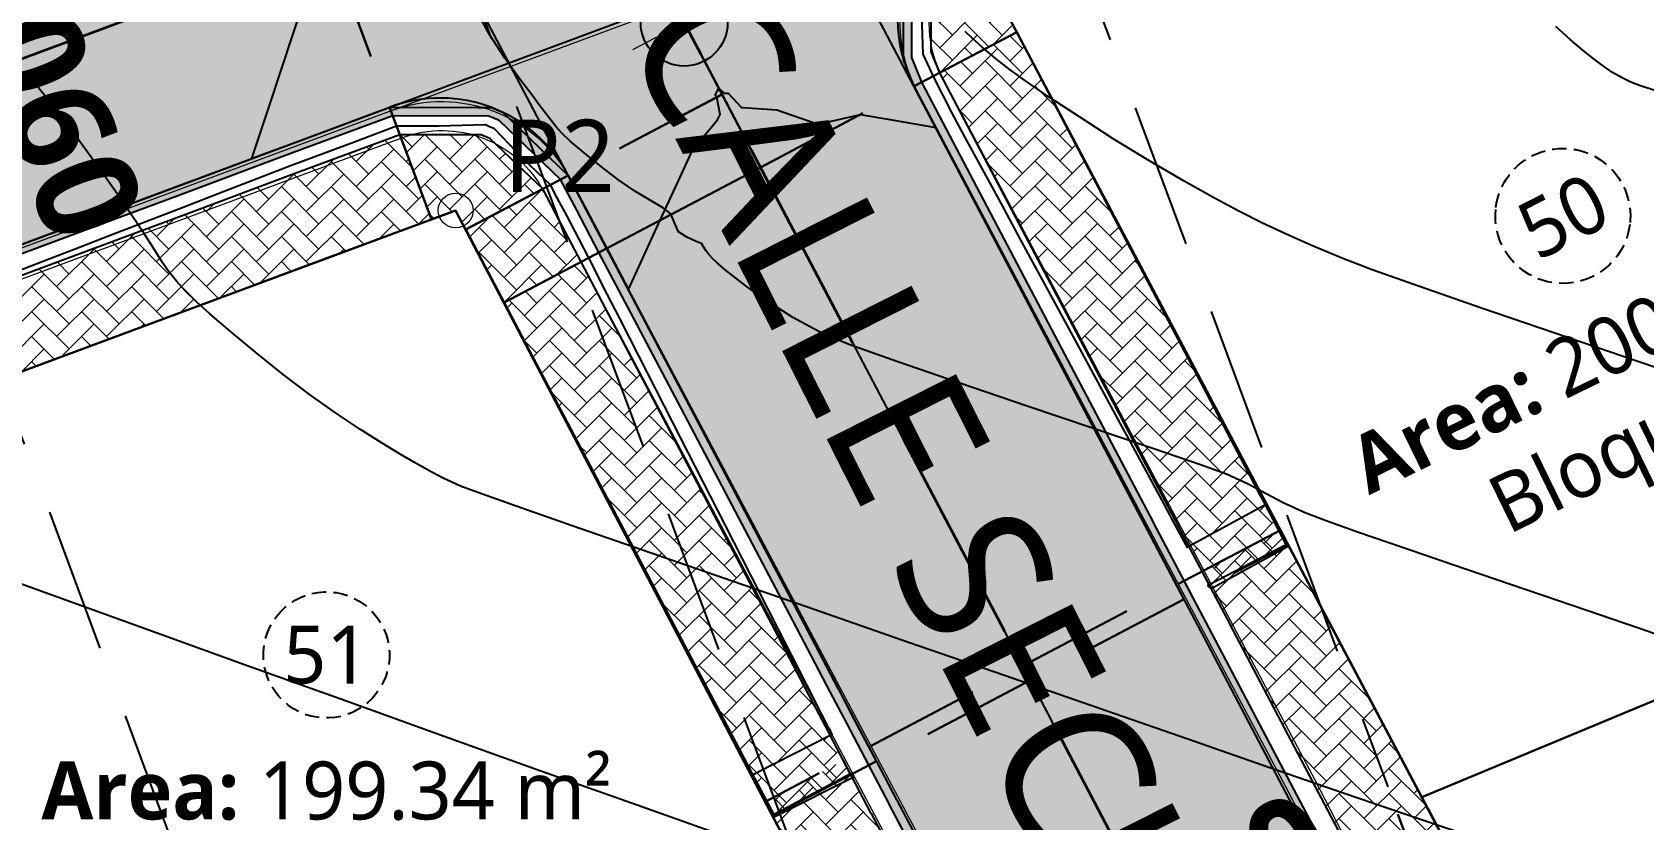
# Model space of a CAD drawing. Header units: millimetres. Extents: x 86 to 591881, y 99 to 1307229.
# Drawn here: x 590673.96 to 590701.78, y 1307130.57 to 1307144.16 of the extents above; entities that cross this region are included whole.
import ezdxf
from ezdxf.enums import TextEntityAlignment as Align

# ---------------------------------------------------------------- set-up
doc = ezdxf.new("R2010")
doc.units = ezdxf.units.MM
for name, pattern in [('CENTER2', [1.125, 0.75, -0.125, 0.125, -0.125]), ('DASHED', [0.75, 0.5, -0.25]), ('DASHED2', [0.375, 0.25, -0.125]), ('HIDDEN', [0.375, 0.25, -0.125])]:
    doc.linetypes.add(name, pattern=pattern)
for name, color, linetype, lineweight in [('_BLOQUES', 9, 'Continuous', 20), ('_BORDILLOS Y CUNETAS', 252, 'Continuous', 20), ('_TEXTO', 3, 'Continuous', 25), ('COTAS', 40, 'Continuous', 5), ('CUADROS', 9, 'Continuous', 20)]:
    doc.layers.add(name, color=color, linetype=linetype, lineweight=lineweight)
for name, color, linetype in [('_BREAKLINES CORRIDOR', 7, 'Continuous'), ('C-PROP-LINE', 230, 'Continuous'), ('C-PROP-TEXT', 92, 'Continuous'), ('C-ROAD', 7, 'Continuous'), ('C-ROAD-CORR-BNDY', 1, 'CENTER2'), ('C-ROAD-CORR-PATT', 150, 'Continuous'), ('C-ROAD-SAMP', 150, 'HIDDEN'), ('C-ROAD-SAMP-TEXT', 11, 'Continuous'), ('C-ROAD-STAN-MAJR', 11, 'Continuous'), ('C-TINN-BNDY', 110, 'Continuous'), ('C-TOPO-FEAT', 94, 'Continuous'), ('C-TOPO-MAJR', 9, 'Continuous'), ('C-TOPO-MINR', 8, 'Continuous'), ('C-TOPO-MINR-N', 11, 'Continuous')]:
    doc.layers.add(name, color=color, linetype=linetype)
doc.styles.add('ST - ETIQUETAS', font='', dxfattribs={"height": 2.5})
doc.styles.get("Standard").update_dxf_attribs({"font": 'simplex.shx'})
doc.styles.get('ST - ETIQUETAS').set_extended_font_data('Roboto Thin')

# ---------------------------------------------------------------- blocks, each defined once
blk = doc.blocks.new('MARCA ESTACION')
h = blk.add_hatch(color=7)
h.dxf.hatch_style = 1
h.paths.add_polyline_path([(-3, 0), (0, 0), (0, 3, 0.414214)])
h.paths.add_polyline_path([(3, 0), (0, 0), (0, -3, 0.414214)])
at = {"true_color": 0xffffff}
h = blk.add_hatch(color=7, dxfattribs=at)
h.dxf.hatch_style = 1
h.paths.add_polyline_path([(0, 3), (0, 0), (3, 0, 0.414214)])
h.paths.add_polyline_path([(0, 0), (-3, 0, 0.414214), (0, -3)])
at = {"color": 7, "lineweight": 20}
for points in [[(0, 4), (0, -4)], [(-4, 0), (4, 0)]]:
    blk.add_lwpolyline(points, dxfattribs=at)
at = {"color": 7}
blk.add_circle((0, 0), 3, dxfattribs=at)

msp = doc.modelspace()

# ---------------------------------------------------------------- hatches: boundary and pattern name
at = {"layer": 'C-ROAD-CORR-PATT', "linetype": 'Continuous', "lineweight": 5, "true_color": 0x898989}
for points in [[(590686.529, 1307141.825), (590686.018, 1307142.795), (590686.015, 1307142.801), (590686.012, 1307142.807), (590684.009, 1307146.611), (590684.003, 1307146.623), (590683.996, 1307146.634), (590683.891, 1307146.836), (590683.621, 1307147.347), (590683.614, 1307147.361), (590683.628, 1307147.366), (590688.964, 1307149.351), (590689.478, 1307149.542), (590690.524, 1307146.731), (590690.296, 1307146.633), (590689.061, 1307145.283), (590689.06, 1307145.28), (590689.059, 1307145.277), (590689.019, 1307145.163), (590689.004, 1307145.114), (590689.003, 1307145.111), (590689.002, 1307145.108), (590688.997, 1307143.684), (590688.998, 1307143.681), (590688.999, 1307143.678), (590689.184, 1307143.223), (590686.529, 1307141.825)], [(590668.664, 1307144.999), (590668.719, 1307145.019), (590670.593, 1307145.716), (590672.468, 1307146.414), (590674.342, 1307147.111), (590676.216, 1307147.809), (590678.036, 1307148.486), (590679.082, 1307145.674), (590677.263, 1307144.997), (590675.388, 1307144.3), (590673.514, 1307143.602), (590671.639, 1307142.905), (590669.765, 1307142.207), (590669.71, 1307142.187), (590668.664, 1307144.999)], [(590679.082, 1307145.674), (590683.603, 1307147.357), (590683.614, 1307147.361), (590683.62, 1307147.35), (590683.95, 1307146.723), (590683.952, 1307146.719), (590685.867, 1307143.082), (590683.213, 1307141.685), (590682.075, 1307142.777), (590682.074, 1307142.778), (590681.896, 1307142.854), (590681.893, 1307142.855), (590681.89, 1307142.856), (590680.129, 1307142.863), (590679.082, 1307145.674)], [(590683.875, 1307140.427), (590683.491, 1307141.156), (590683.213, 1307141.685), (590685.867, 1307143.082), (590686.145, 1307142.554), (590686.529, 1307141.825), (590683.875, 1307140.427)], [(590688.534, 1307131.579), (590688.15, 1307132.308), (590687.874, 1307132.834), (590687.872, 1307132.836), (590687.219, 1307134.078), (590686.287, 1307135.847), (590685.355, 1307137.617), (590684.423, 1307139.386), (590683.875, 1307140.427), (590686.529, 1307141.825), (590687.077, 1307140.784), (590688.009, 1307139.015), (590688.941, 1307137.245), (590689.873, 1307135.475), (590690.527, 1307134.234), (590690.528, 1307134.232), (590690.805, 1307133.706), (590691.189, 1307132.977), (590688.534, 1307131.579)], [(590692.919, 1307123.252), (590691.878, 1307125.229), (590690.297, 1307128.232), (590688.887, 1307130.91), (590688.885, 1307130.913), (590688.404, 1307131.826), (590691.059, 1307133.224), (590691.54, 1307132.311), (590691.541, 1307132.308), (590692.951, 1307129.63), (590694.533, 1307126.627), (590695.574, 1307124.65), (590692.919, 1307123.252)]]:
    msp.add_hatch(color=252, dxfattribs=at).paths.add_polyline_path(points, flags=0)
at = {"layer": 'C-ROAD-CORR-PATT', "linetype": 'Continuous', "lineweight": 5}
for color, points in [(3, [(590689.184, 1307143.223), (590688.999, 1307143.678), (590688.998, 1307143.681), (590688.997, 1307143.684), (590689.002, 1307145.108), (590689.003, 1307145.111), (590689.004, 1307145.114), (590689.019, 1307145.163), (590689.059, 1307145.277), (590689.06, 1307145.28), (590689.061, 1307145.283), (590690.296, 1307146.633), (590690.524, 1307146.731), (590690.576, 1307146.59), (590690.362, 1307146.498), (590689.201, 1307145.229), (590689.2, 1307145.226), (590689.199, 1307145.224), (590689.161, 1307145.116), (590689.147, 1307145.071), (590689.146, 1307145.068), (590689.145, 1307145.065), (590689.141, 1307143.726), (590689.142, 1307143.723), (590689.142, 1307143.72), (590689.316, 1307143.293), (590689.184, 1307143.223)]), (251, [(590669.71, 1307142.187), (590669.765, 1307142.207), (590671.639, 1307142.905), (590673.514, 1307143.602), (590675.388, 1307144.3), (590677.263, 1307144.997), (590679.082, 1307145.674), (590680.129, 1307142.863), (590678.309, 1307142.186), (590676.434, 1307141.488), (590674.56, 1307140.791), (590672.686, 1307140.093), (590670.811, 1307139.396), (590670.757, 1307139.375), (590669.71, 1307142.187)]), (251, [(590691.189, 1307132.977), (590690.805, 1307133.706), (590690.528, 1307134.232), (590690.527, 1307134.234), (590689.873, 1307135.475), (590688.941, 1307137.245), (590688.009, 1307139.015), (590687.077, 1307140.784), (590686.529, 1307141.825), (590689.184, 1307143.223), (590689.732, 1307142.182), (590690.664, 1307140.413), (590691.596, 1307138.643), (590692.527, 1307136.873), (590693.181, 1307135.632), (590693.182, 1307135.63), (590693.459, 1307135.104), (590693.843, 1307134.375), (590691.189, 1307132.977)]), (3, [(590693.843, 1307134.375), (590693.459, 1307135.104), (590693.182, 1307135.63), (590693.181, 1307135.632), (590692.527, 1307136.873), (590691.596, 1307138.643), (590690.664, 1307140.413), (590689.732, 1307142.182), (590689.184, 1307143.223), (590689.316, 1307143.293), (590689.864, 1307142.252), (590690.796, 1307140.482), (590691.728, 1307138.713), (590692.66, 1307136.943), (590693.314, 1307135.702), (590693.315, 1307135.699), (590693.592, 1307135.174), (590693.976, 1307134.445), (590693.843, 1307134.375)]), (3, [(590670.757, 1307139.375), (590670.811, 1307139.396), (590672.686, 1307140.093), (590674.56, 1307140.791), (590676.434, 1307141.488), (590678.309, 1307142.186), (590680.129, 1307142.863), (590680.181, 1307142.722), (590678.361, 1307142.045), (590676.487, 1307141.347), (590674.612, 1307140.65), (590672.738, 1307139.953), (590670.863, 1307139.255), (590670.809, 1307139.235), (590670.757, 1307139.375)]), (3, [(590680.129, 1307142.863), (590681.89, 1307142.856), (590681.893, 1307142.855), (590681.896, 1307142.854), (590682.074, 1307142.778), (590682.075, 1307142.777), (590683.213, 1307141.685), (590683.08, 1307141.615), (590682.011, 1307142.641), (590682.01, 1307142.642), (590681.842, 1307142.714), (590681.839, 1307142.715), (590681.837, 1307142.716), (590680.181, 1307142.722), (590680.129, 1307142.863)]), (3, [(590683.742, 1307140.357), (590683.358, 1307141.086), (590683.08, 1307141.615), (590683.213, 1307141.685), (590683.491, 1307141.156), (590683.875, 1307140.427), (590683.742, 1307140.357)]), (3, [(590688.402, 1307131.509), (590688.018, 1307132.238), (590687.741, 1307132.764), (590687.739, 1307132.767), (590687.086, 1307134.008), (590686.154, 1307135.777), (590685.222, 1307137.547), (590684.29, 1307139.317), (590683.742, 1307140.357), (590683.875, 1307140.427), (590684.423, 1307139.386), (590685.355, 1307137.617), (590686.287, 1307135.847), (590687.219, 1307134.078), (590687.872, 1307132.836), (590687.874, 1307132.834), (590688.15, 1307132.308), (590688.534, 1307131.579), (590688.402, 1307131.509)]), (251, [(590695.574, 1307124.65), (590694.533, 1307126.627), (590692.951, 1307129.63), (590691.541, 1307132.308), (590691.54, 1307132.311), (590691.059, 1307133.224), (590693.713, 1307134.622), (590694.194, 1307133.709), (590694.195, 1307133.706), (590695.606, 1307131.028), (590697.187, 1307128.025), (590698.228, 1307126.048), (590695.574, 1307124.65)]), (3, [(590698.228, 1307126.048), (590697.187, 1307128.025), (590695.606, 1307131.028), (590694.195, 1307133.706), (590694.194, 1307133.709), (590693.713, 1307134.622), (590693.846, 1307134.692), (590694.327, 1307133.779), (590694.328, 1307133.776), (590695.738, 1307131.098), (590697.32, 1307128.095), (590698.361, 1307126.118), (590698.228, 1307126.048)]), (3, [(590692.787, 1307123.182), (590691.745, 1307125.16), (590690.164, 1307128.162), (590688.754, 1307130.84), (590688.752, 1307130.843), (590688.272, 1307131.756), (590688.404, 1307131.826), (590688.885, 1307130.913), (590688.887, 1307130.91), (590690.297, 1307128.232), (590691.878, 1307125.229), (590692.919, 1307123.252), (590692.787, 1307123.182)])]:
    msp.add_hatch(color=color, dxfattribs=at).paths.add_polyline_path(points, flags=0)
h = msp.add_hatch(dxfattribs=at)
h.set_pattern_fill('AR-HBONE', color=30, scale=0.003, style=0)
h.set_pattern_definition([(45, (590689.62604, 1307143.45584), (0, 0.431052), [0.9144, -0.3048]), (135, (590689.84157, 1307143.67136), (4e-17, 0.431052), [0.9144, -0.3048])])
h.paths.add_polyline_path([(590689.626, 1307143.456), (590689.478, 1307143.82), (590689.477, 1307143.822), (590689.477, 1307143.824), (590689.481, 1307144.964), (590689.481, 1307144.967), (590689.482, 1307144.969), (590689.494, 1307145.008), (590689.527, 1307145.099), (590689.527, 1307145.102), (590689.528, 1307145.104), (590690.516, 1307146.184), (590690.698, 1307146.262), (590691.248, 1307144.784), (590691.209, 1307144.769), (590690.798, 1307144.617), (590690.797, 1307144.616), (590690.796, 1307144.616), (590690.731, 1307144.604), (590690.726, 1307144.591), (590690.726, 1307144.59), (590690.727, 1307144.589), (590690.909, 1307144.245), (590690.909, 1307144.244), (590690.91, 1307144.244), (590690.956, 1307144.156), (590689.626, 1307143.456)], flags=0)
h = msp.add_hatch(dxfattribs=at)
h.set_pattern_fill('AR-HBONE', color=30, scale=0.003, style=0)
h.set_pattern_definition([(45, (590694.2856, 1307134.60775), (0, 0.431052), [0.9144, -0.3048]), (135, (590694.50112, 1307134.82328), (4e-17, 0.431052), [0.9144, -0.3048])])
h.paths.add_polyline_path([(590694.286, 1307134.608), (590693.902, 1307135.337), (590693.625, 1307135.863), (590693.623, 1307135.865), (590692.97, 1307137.106), (590692.038, 1307138.876), (590691.106, 1307140.645), (590690.174, 1307142.415), (590689.626, 1307143.456), (590690.953, 1307144.155), (590691.501, 1307143.114), (590692.433, 1307141.344), (590693.365, 1307139.575), (590694.297, 1307137.805), (590694.951, 1307136.564), (590694.952, 1307136.561), (590695.229, 1307136.036), (590695.613, 1307135.307), (590694.286, 1307134.608)], flags=0)
h = msp.add_hatch(dxfattribs=at)
h.set_pattern_fill('AR-HBONE', color=30, scale=0.003, style=0)
h.set_pattern_definition([(45, (590670.9309, 1307138.9067), (0, 0.431052), [0.9144, -0.3048]), (135, (590671.14643, 1307139.12222), (4e-17, 0.431052), [0.9144, -0.3048])])
h.paths.add_polyline_path([(590670.931, 1307138.907), (590670.986, 1307138.927), (590672.86, 1307139.624), (590674.734, 1307140.322), (590676.609, 1307141.019), (590678.483, 1307141.717), (590680.303, 1307142.394), (590680.849, 1307140.926), (590679.029, 1307140.25), (590677.154, 1307139.555), (590675.279, 1307138.859), (590673.404, 1307138.163), (590671.529, 1307137.468), (590671.474, 1307137.447), (590670.931, 1307138.907)], flags=0)
h = msp.add_hatch(dxfattribs=at)
h.set_pattern_fill('AR-HBONE', color=30, scale=0.003, style=0)
h.set_pattern_definition([(45, (590680.3031, 1307142.39413), (0, 0.431052), [0.9144, -0.3048]), (135, (590680.5186, 1307142.60965), (4e-17, 0.431052), [0.9144, -0.3048])])
h.paths.add_polyline_path([(590680.303, 1307142.394), (590681.712, 1307142.389), (590681.714, 1307142.388), (590681.717, 1307142.387), (590681.859, 1307142.326), (590681.86, 1307142.325), (590682.77, 1307141.452), (590681.44, 1307140.751), (590681.268, 1307141.081), (590681.268, 1307141.081), (590681.207, 1307141.058), (590681.206, 1307141.058), (590681.205, 1307141.058), (590680.849, 1307140.926), (590680.303, 1307142.394)], flags=0)
h = msp.add_hatch(dxfattribs=at)
h.set_pattern_fill('AR-HBONE', color=30, scale=0.003, style=0)
h.set_pattern_definition([(45, (590682.10517, 1307139.49522), (0, 0.431052), [0.9144, -0.3048]), (135, (590682.3207, 1307139.71075), (4e-17, 0.431052), [0.9144, -0.3048])])
h.paths.add_polyline_path([(590682.105, 1307139.495), (590681.721, 1307140.224), (590681.443, 1307140.753), (590682.77, 1307141.452), (590683.049, 1307140.923), (590683.432, 1307140.194), (590682.105, 1307139.495)], flags=0)
h = msp.add_hatch(dxfattribs=at)
h.set_pattern_fill('AR-HBONE', color=30, scale=0.003, style=0)
h.set_pattern_definition([(45, (590686.76472, 1307130.64713), (0, 0.431052), [0.9144, -0.3048]), (135, (590686.98024, 1307130.86266), (4e-17, 0.431052), [0.9144, -0.3048])])
h.paths.add_polyline_path([(590686.765, 1307130.647), (590686.381, 1307131.376), (590686.104, 1307131.902), (590686.103, 1307131.905), (590685.449, 1307133.146), (590684.517, 1307134.915), (590683.585, 1307136.685), (590682.653, 1307138.454), (590682.105, 1307139.495), (590683.432, 1307140.194), (590683.98, 1307139.153), (590684.912, 1307137.384), (590685.844, 1307135.614), (590686.776, 1307133.845), (590687.43, 1307132.604), (590687.431, 1307132.601), (590687.708, 1307132.075), (590688.092, 1307131.346), (590686.765, 1307130.647)], flags=0)
h = msp.add_hatch(dxfattribs=at)
h.set_pattern_fill('AR-HBONE', color=30, scale=0.003, style=0)
h.set_pattern_definition([(45, (590698.67057, 1307126.28104), (0, 0.431052), [0.9144, -0.3048]), (135, (590698.8861, 1307126.49657), (4e-17, 0.431052), [0.9144, -0.3048])])
h.paths.add_polyline_path([(590698.671, 1307126.281), (590697.629, 1307128.258), (590696.048, 1307131.261), (590694.638, 1307133.939), (590694.636, 1307133.942), (590694.156, 1307134.855), (590695.506, 1307135.566), (590695.989, 1307134.654), (590695.99, 1307134.651), (590697.407, 1307131.977), (590698.996, 1307128.978), (590700.041, 1307127.003), (590698.671, 1307126.281)], flags=0)
h = msp.add_hatch(dxfattribs=at)
h.set_pattern_fill('AR-HBONE', color=30, scale=0.003, style=0)
h.set_pattern_definition([(45, (590691.10443, 1307122.2966), (0, 0.431052), [0.9144, -0.3048]), (135, (590691.31996, 1307122.5121), (4e-17, 0.431052), [0.9144, -0.3048])])
h.paths.add_polyline_path([(590691.104, 1307122.297), (590690.068, 1307124.276), (590688.493, 1307127.283), (590687.089, 1307129.964), (590687.088, 1307129.967), (590686.609, 1307130.881), (590687.962, 1307131.593), (590688.443, 1307130.68), (590688.444, 1307130.677), (590689.854, 1307127.999), (590691.436, 1307124.996), (590692.477, 1307123.019), (590691.104, 1307122.297)], flags=0)

# ---------------------------------------------------------------- linework, layer by layer
at = {"layer": '_BLOQUES', "flags": 128}
msp.add_lwpolyline([(590772.39, 1307174.888), (590787.624, 1307155.892), (590705.188, 1307117.286), (590690.726, 1307144.59)], dxfattribs=at)
at = {"layer": '_BORDILLOS Y CUNETAS'}
for p, q in [((590695.659, 1307131.028), (590689.227, 1307143.148)), ((590703.051, 1307116.73), (590695.659, 1307131.028))]:
    msp.add_line(p, q, dxfattribs=at)
for points in [[(590815.993, 1307167.507), (590797.77, 1307159.234, -0.342812), (590795.383, 1307159.804), (590776.087, 1307183.865, 0.323125), (590773.831, 1307184.489), (590631.717, 1307131.763, -0.12069), (590622.263, 1307130.671, 1.648828), (590626.273, 1307119.862, -0.12069), (590634.152, 1307125.2), (590680.336, 1307142.335, -0.375886), (590682.798, 1307141.397), (590689.901, 1307128.012), (590697.079, 1307114.127, -0.425725), (590696.15, 1307111.398), (590613.972, 1307072.914, -0.407745), (590611.332, 1307073.837), (590595.318, 1307106.151, -0.134862), (590593.296, 1307116.552, 1.75756), (590580.202, 1307110.063, -0.134862), (590587.254, 1307102.154), (590603.14, 1307070.098, -0.420712), (590602.197, 1307067.399), (590584.453, 1307059.09)], [(590615.829, 1307122.126, 0.564102), (590625.921, 1307120.218, -0.12188), (590633.862, 1307125.626), (590680.162, 1307142.804), (590690.566, 1307146.664), (590771.356, 1307176.638, -0.323125), (590774.176, 1307175.858), (590788.787, 1307157.639)], [(590680.162, 1307142.804), (590680.162, 1307142.804, -0.375886), (590683.24, 1307141.632), (590690.344, 1307128.244), (590697.523, 1307114.357, -0.425725), (590696.362, 1307110.945), (590614.185, 1307072.461, -0.407745), (590610.884, 1307073.615), (590606.307, 1307082.852)]]:
    msp.add_lwpolyline(points, format="xyb", dxfattribs=at)
msp.add_lwpolyline([(590788.397, 1307157.326), (590773.786, 1307175.545, 0.323125), (590771.53, 1307176.169), (590690.74, 1307146.195, 0.453609), (590689.669, 1307143.382), (590696.102, 1307131.26), (590703.495, 1307116.959, 0.402795), (590706.12, 1307116.066), (590787.685, 1307154.264, 0.485756)], format="xyb", close=True, dxfattribs=at)
msp.add_arc((590691.436, 1307144.32), 2.5, 110.3553, 207.9532, dxfattribs=at)
at = {"layer": '_BREAKLINES CORRIDOR', "flags": 128}
msp.add_lwpolyline([(590613.945, 1307121.437), (590615.65, 1307118.713), (590617.435, 1307117.34), (590619.461, 1307116.473), (590621.43, 1307116.222), (590623.4, 1307116.463), (590625.251, 1307117.181), (590626.682, 1307118.168), (590628.133, 1307119.61), (590629.298, 1307120.642), (590630.862, 1307121.8), (590632.53, 1307122.801), (590634.288, 1307123.635), (590636.407, 1307124.437), (590681.268, 1307141.081), (590688.493, 1307127.283), (590695.985, 1307112.977), (590695.579, 1307112.787)], dxfattribs=at)
at = {"layer": 'C-PROP-LINE', "color": 4, "linetype": 'Continuous', "lineweight": 25}
for points in [[(590690.726, 1307144.59, 0), (590772.39, 1307174.888, 0), (590787.624, 1307155.892, 0), (590705.188, 1307117.286, 0), (590690.726, 1307144.59, 0)], [(590703.079, 1307149.173, 0), (590690.726, 1307144.59, 0), (590697.947, 1307130.957, 0), (590710.291, 1307136.09, 0), (590703.079, 1307149.173, 0)], [(590613.951, 1307121.439, 0), (590615.65, 1307118.713, 0), (590617.435, 1307117.34, 0), (590619.461, 1307116.473, 0), (590621.43, 1307116.222, 0), (590623.4, 1307116.463, 0), (590625.251, 1307117.181, 0), (590626.682, 1307118.168, 0), (590628.133, 1307119.61, 0), (590629.298, 1307120.642, 0), (590630.862, 1307121.8, 0), (590632.53, 1307122.801, 0), (590634.288, 1307123.635, 0), (590636.407, 1307124.437, 0), (590681.268, 1307141.081, 0), (590695.985, 1307112.977, 0), (590632.572, 1307083.28, 0), (590613.012, 1307121.078, 0), (590613.951, 1307121.439, 0)], [(590681.268, 1307141.081, 0), (590669.456, 1307136.698, 0), (590676.909, 1307122.296, 0), (590688.493, 1307127.283, 0), (590681.268, 1307141.081, 0)], [(590710.291, 1307136.09, 0), (590697.947, 1307130.957, 0), (590705.188, 1307117.286, 0), (590717.013, 1307122.824, 0), (590710.291, 1307136.09, 0)]]:
    msp.add_polyline3d(points, dxfattribs=at)
at = {"layer": 'C-PROP-TEXT', "color": 12, "linetype": 'DASHED2', "lineweight": 25, "extrusion": (0, 0, -1)}
for centre, radius, start, end in [((-590700.381, 1307140.986), 1.165, 7.1432, 187.1432), ((-590700.381, 1307140.986), 1.165, 187.1432, 7.1432), ((-590679.037, 1307133.413), 1.088, 37.2363, 217.2363), ((-590679.037, 1307133.413), 1.088, 217.2363, 37.2363)]:
    msp.add_arc(centre, radius, start, end, dxfattribs=at)
at = {"layer": 'C-ROAD', "color": 2, "linetype": 'HIDDEN', "lineweight": 35, "ltscale": 15, "flags": 128}
for points in [[(590615.406, 1307121.98), (590771.476, 1307180.054)], [(590703.852, 1307108.931), (590683.614, 1307147.361)]]:
    msp.add_lwpolyline(points, dxfattribs=at)
at = {"layer": 'C-ROAD', "color": 7, "linetype": 'Continuous', "lineweight": -3, "flags": 128}
for points in [[(590670.727, 1307139.364), (590699.925, 1307150.229)], [(590693.851, 1307134.36), (590686.268, 1307148.758)], [(590688.542, 1307131.565), (590680.96, 1307145.963)], [(590693.843, 1307134.375), (590689.184, 1307143.223)], [(590670.757, 1307139.375), (590680.129, 1307142.863)], [(590683.213, 1307141.685), (590687.872, 1307132.836)]]:
    msp.add_lwpolyline(points, dxfattribs=at)
for points in [[(590690.524, 1307146.731, 0.452366), (590689.184, 1307143.223)], [(590683.213, 1307141.685, 0.377063), (590680.129, 1307142.863)]]:
    msp.add_lwpolyline(points, format="xyb", dxfattribs=at)
at = {"layer": 'C-ROAD-CORR-BNDY', "color": 166, "linetype": 'DASHED', "lineweight": 30, "ltscale": 4}
for points in [[(590671.474, 1307137.447), (590671.529, 1307137.468), (590673.404, 1307138.163), (590675.279, 1307138.859), (590677.154, 1307139.555), (590679.029, 1307140.25), (590680.849, 1307140.926), (590677.324, 1307150.399), (590675.505, 1307149.72), (590673.632, 1307149.02), (590671.758, 1307148.32), (590669.885, 1307147.62), (590668.011, 1307146.921), (590667.957, 1307146.9)], [(590680.849, 1307140.926), (590681.205, 1307141.058), (590681.206, 1307141.058), (590681.207, 1307141.058), (590681.268, 1307141.081), (590681.268, 1307141.081), (590681.44, 1307140.751), (590685.867, 1307143.082), (590683.952, 1307146.719), (590683.95, 1307146.723), (590683.62, 1307147.35), (590683.614, 1307147.361), (590683.603, 1307147.357), (590679.082, 1307145.674)], [(590695.613, 1307135.307), (590695.229, 1307136.036), (590694.952, 1307136.561), (590694.951, 1307136.564), (590694.297, 1307137.805), (590693.365, 1307139.575), (590692.433, 1307141.344), (590691.501, 1307143.114), (590690.953, 1307144.155), (590682.105, 1307139.495), (590682.653, 1307138.454), (590683.585, 1307136.685), (590684.517, 1307134.915), (590685.449, 1307133.146), (590686.103, 1307131.905), (590686.104, 1307131.902), (590686.381, 1307131.376), (590686.765, 1307130.647)], [(590686.529, 1307141.825), (590686.145, 1307142.554), (590685.867, 1307143.082), (590681.443, 1307140.753), (590681.721, 1307140.224), (590682.105, 1307139.495)], [(590700.041, 1307127.003), (590698.996, 1307128.978), (590697.407, 1307131.977), (590695.99, 1307134.651), (590695.989, 1307134.654), (590695.506, 1307135.566), (590686.609, 1307130.881), (590687.088, 1307129.967), (590687.089, 1307129.964), (590688.493, 1307127.283), (590690.068, 1307124.276), (590691.104, 1307122.297)]]:
    msp.add_lwpolyline(points, close=True, dxfattribs=at)
msp.add_lwpolyline([(590684.009, 1307146.611), (590686.012, 1307142.807), (590686.015, 1307142.801), (590686.018, 1307142.795), (590686.529, 1307141.825), (590690.956, 1307144.156)], dxfattribs=at)
at = {"layer": 'C-ROAD-SAMP', "color": 1, "linetype": 'DASHED2', "lineweight": 25, "ltscale": 10}
for points in [[(590683.409, 1307168.624), (590690.384, 1307149.88), (590697.359, 1307131.135)], [(590674.037, 1307165.137), (590681.012, 1307146.392), (590687.986, 1307127.648)], [(590664.664, 1307161.649), (590671.639, 1307142.905), (590678.614, 1307124.16)]]:
    msp.add_lwpolyline(points, dxfattribs=at)
at = {"layer": 'C-ROAD-SAMP-TEXT', "color": 194, "linetype": 'Continuous', "lineweight": 30}
msp.add_line((590697.533, 1307130.667), (590697.707, 1307130.198), dxfattribs=at)
at = {"layer": 'C-TINN-BNDY', "color": 110, "linetype": 'Continuous', "lineweight": -3}
for points in [[(590690.956, 1307144.156, 457.969), (590691.502, 1307143.114, 457.94), (590692.433, 1307141.345, 457.992), (590693.365, 1307139.575, 458.044), (590694.297, 1307137.805, 458.096), (590694.951, 1307136.564, 458.133), (590694.952, 1307136.562, 458.133), (590695.229, 1307136.036, 458.148), (590695.506, 1307135.566, 459.017), (590695.989, 1307134.654, 459.044), (590695.991, 1307134.651, 459.044), (590697.407, 1307131.977, 459.123), (590698.996, 1307128.978, 459.211)], [(590687.088, 1307129.967, 459.044), (590686.609, 1307130.881, 459.017), (590686.609, 1307130.881, 458.817), (590686.635, 1307130.894, 458.816), (590686.383, 1307131.373, 457.954), (590686.381, 1307131.376, 458.148), (590686.104, 1307131.902, 458.133), (590686.103, 1307131.905, 458.133), (590685.449, 1307133.146, 458.096), (590684.517, 1307134.915, 458.044), (590683.585, 1307136.685, 457.992), (590682.653, 1307138.454, 457.94), (590682.105, 1307139.495, 457.909), (590681.721, 1307140.224, 457.888), (590681.443, 1307140.753, 457.872), (590681.44, 1307140.751, 457.732), (590681.277, 1307141.064, 457.825), (590681.276, 1307141.065, 457.815), (590681.268, 1307141.081, 457.622), (590681.268, 1307141.081, 457.622), (590681.207, 1307141.058, 457.605), (590681.206, 1307141.058, 457.604), (590681.205, 1307141.058, 457.605), (590680.849, 1307140.926, 457.728), (590679.029, 1307140.25, 457.716), (590677.154, 1307139.555, 457.766), (590675.279, 1307138.859, 457.816), (590673.404, 1307138.163, 457.866)]]:
    msp.add_polyline3d(points, dxfattribs=at)
at = {"layer": 'C-TOPO-FEAT', "color": 94, "linetype": 'Continuous', "lineweight": -3, "flags": 128}
for points in [[(590686.529, 1307141.825), (590686.018, 1307142.795), (590686.015, 1307142.801), (590686.012, 1307142.807), (590684.009, 1307146.611), (590684.003, 1307146.623), (590683.996, 1307146.634), (590683.891, 1307146.836), (590683.621, 1307147.347), (590683.614, 1307147.361), (590683.628, 1307147.366), (590688.964, 1307149.351), (590689.478, 1307149.542)], [(590679.082, 1307145.674), (590683.603, 1307147.357), (590683.614, 1307147.361), (590683.62, 1307147.35), (590683.95, 1307146.723), (590683.952, 1307146.719), (590685.867, 1307143.082)], [(590689.184, 1307143.223), (590688.999, 1307143.678), (590688.998, 1307143.681), (590688.997, 1307143.684), (590689.002, 1307145.108), (590689.003, 1307145.111), (590689.004, 1307145.114), (590689.019, 1307145.163), (590689.059, 1307145.277), (590689.06, 1307145.28), (590689.061, 1307145.283), (590690.296, 1307146.633), (590690.524, 1307146.731)], [(590689.316, 1307143.293), (590689.142, 1307143.72), (590689.142, 1307143.723), (590689.141, 1307143.726), (590689.145, 1307145.065), (590689.146, 1307145.068), (590689.147, 1307145.071), (590689.161, 1307145.116), (590689.199, 1307145.224), (590689.2, 1307145.226), (590689.201, 1307145.229), (590690.362, 1307146.498), (590690.576, 1307146.59)], [(590689.626, 1307143.456), (590689.478, 1307143.82), (590689.477, 1307143.822), (590689.477, 1307143.824), (590689.481, 1307144.964), (590689.481, 1307144.967), (590689.482, 1307144.969), (590689.494, 1307145.008), (590689.527, 1307145.099), (590689.527, 1307145.102), (590689.528, 1307145.104), (590690.516, 1307146.184), (590690.698, 1307146.262)], [(590669.71, 1307142.187), (590669.765, 1307142.207), (590671.639, 1307142.905), (590673.514, 1307143.602), (590675.388, 1307144.3), (590677.263, 1307144.997), (590679.082, 1307145.674)], [(590695.613, 1307135.307), (590695.229, 1307136.036), (590694.952, 1307136.561), (590694.951, 1307136.564), (590694.297, 1307137.805), (590693.365, 1307139.575), (590692.433, 1307141.344), (590691.501, 1307143.114), (590690.953, 1307144.155)], [(590694.286, 1307134.608), (590693.902, 1307135.337), (590693.625, 1307135.863), (590693.623, 1307135.865), (590692.97, 1307137.106), (590692.038, 1307138.876), (590691.106, 1307140.645), (590690.174, 1307142.415), (590689.626, 1307143.456)], [(590686.529, 1307141.825), (590686.145, 1307142.554), (590685.867, 1307143.082)], [(590693.843, 1307134.375), (590693.459, 1307135.104), (590693.182, 1307135.63), (590693.181, 1307135.632), (590692.527, 1307136.873), (590691.596, 1307138.643), (590690.664, 1307140.413), (590689.732, 1307142.182), (590689.184, 1307143.223)], [(590693.976, 1307134.445), (590693.592, 1307135.174), (590693.315, 1307135.699), (590693.314, 1307135.702), (590692.66, 1307136.943), (590691.728, 1307138.713), (590690.796, 1307140.482), (590689.864, 1307142.252), (590689.316, 1307143.293)], [(590670.757, 1307139.375), (590670.811, 1307139.396), (590672.686, 1307140.093), (590674.56, 1307140.791), (590676.434, 1307141.488), (590678.309, 1307142.186), (590680.129, 1307142.863)], [(590680.129, 1307142.863), (590681.89, 1307142.856), (590681.893, 1307142.855), (590681.896, 1307142.854), (590682.074, 1307142.778), (590682.075, 1307142.777), (590683.213, 1307141.685)], [(590670.809, 1307139.235), (590670.863, 1307139.255), (590672.738, 1307139.953), (590674.612, 1307140.65), (590676.487, 1307141.347), (590678.361, 1307142.045), (590680.181, 1307142.722)], [(590680.181, 1307142.722), (590681.837, 1307142.716), (590681.839, 1307142.715), (590681.842, 1307142.714), (590682.01, 1307142.642), (590682.011, 1307142.641), (590683.08, 1307141.615)], [(590670.931, 1307138.907), (590670.986, 1307138.927), (590672.86, 1307139.624), (590674.734, 1307140.322), (590676.609, 1307141.019), (590678.483, 1307141.717), (590680.303, 1307142.394)], [(590680.303, 1307142.394), (590681.712, 1307142.389), (590681.714, 1307142.388), (590681.717, 1307142.387), (590681.859, 1307142.326), (590681.86, 1307142.325), (590682.77, 1307141.452)], [(590683.875, 1307140.427), (590683.491, 1307141.156), (590683.213, 1307141.685)], [(590691.189, 1307132.977), (590690.805, 1307133.706), (590690.528, 1307134.232), (590690.527, 1307134.234), (590689.873, 1307135.475), (590688.941, 1307137.245), (590688.009, 1307139.015), (590687.077, 1307140.784), (590686.529, 1307141.825)], [(590683.432, 1307140.194), (590683.049, 1307140.923), (590682.77, 1307141.452)], [(590683.742, 1307140.357), (590683.358, 1307141.086), (590683.08, 1307141.615)], [(590671.474, 1307137.447), (590671.529, 1307137.468), (590673.404, 1307138.163), (590675.279, 1307138.859), (590677.154, 1307139.555), (590679.029, 1307140.25), (590680.849, 1307140.926)], [(590680.849, 1307140.926), (590681.205, 1307141.058), (590681.206, 1307141.058), (590681.207, 1307141.058), (590681.268, 1307141.081), (590681.268, 1307141.081), (590681.44, 1307140.751)], [(590682.105, 1307139.495), (590681.721, 1307140.224), (590681.443, 1307140.753)], [(590688.402, 1307131.509), (590688.018, 1307132.238), (590687.741, 1307132.764), (590687.739, 1307132.767), (590687.086, 1307134.008), (590686.154, 1307135.777), (590685.222, 1307137.547), (590684.29, 1307139.317), (590683.742, 1307140.357)], [(590688.534, 1307131.579), (590688.15, 1307132.308), (590687.874, 1307132.834), (590687.872, 1307132.836), (590687.219, 1307134.078), (590686.287, 1307135.847), (590685.355, 1307137.617), (590684.423, 1307139.386), (590683.875, 1307140.427)], [(590688.092, 1307131.346), (590687.708, 1307132.075), (590687.431, 1307132.601), (590687.43, 1307132.604), (590686.776, 1307133.845), (590685.844, 1307135.614), (590684.912, 1307137.384), (590683.98, 1307139.153), (590683.432, 1307140.194)], [(590686.765, 1307130.647), (590686.381, 1307131.376), (590686.104, 1307131.902), (590686.103, 1307131.905), (590685.449, 1307133.146), (590684.517, 1307134.915), (590683.585, 1307136.685), (590682.653, 1307138.454), (590682.105, 1307139.495)], [(590700.041, 1307127.003), (590698.996, 1307128.978), (590697.407, 1307131.977), (590695.99, 1307134.651), (590695.989, 1307134.654), (590695.506, 1307135.566)], [(590698.671, 1307126.281), (590697.629, 1307128.258), (590696.048, 1307131.261), (590694.638, 1307133.939), (590694.636, 1307133.942), (590694.156, 1307134.855)], [(590698.228, 1307126.048), (590697.187, 1307128.025), (590695.606, 1307131.028), (590694.195, 1307133.706), (590694.194, 1307133.709), (590693.713, 1307134.622)], [(590698.361, 1307126.118), (590697.32, 1307128.095), (590695.738, 1307131.098), (590694.328, 1307133.776), (590694.327, 1307133.779), (590693.846, 1307134.692)], [(590695.574, 1307124.65), (590694.533, 1307126.627), (590692.951, 1307129.63), (590691.541, 1307132.308), (590691.54, 1307132.311), (590691.059, 1307133.224)], [(590692.787, 1307123.182), (590691.745, 1307125.16), (590690.164, 1307128.162), (590688.754, 1307130.84), (590688.752, 1307130.843), (590688.272, 1307131.756)], [(590692.919, 1307123.252), (590691.878, 1307125.229), (590690.297, 1307128.232), (590688.887, 1307130.91), (590688.885, 1307130.913), (590688.404, 1307131.826)], [(590692.477, 1307123.019), (590691.436, 1307124.996), (590689.854, 1307127.999), (590688.444, 1307130.677), (590688.443, 1307130.68), (590687.962, 1307131.593)], [(590691.104, 1307122.297), (590690.068, 1307124.276), (590688.493, 1307127.283), (590687.089, 1307129.964), (590687.088, 1307129.967), (590686.609, 1307130.881)]]:
    msp.add_lwpolyline(points, dxfattribs=at)
at = {"layer": 'C-TOPO-MAJR', "color": 40, "linetype": 'Continuous', "lineweight": -3}
for points, elevation in [([(590702.83, 1307133.477), (590701.686, 1307133.873), (590700.557, 1307134.26), (590699.478, 1307134.629), (590698.479, 1307134.969), (590697.594, 1307135.272), (590696.854, 1307135.528), (590696.293, 1307135.727), (590695.943, 1307135.86), (590695.554, 1307136.038), (590695.258, 1307136.195), (590694.963, 1307136.352), (590694.574, 1307136.529), (590694.124, 1307136.694), (590693.32, 1307136.97), (590692.279, 1307137.321), (590691.117, 1307137.712), (590689.952, 1307138.107), (590688.899, 1307138.469), (590688.075, 1307138.765), (590687.598, 1307138.957), (590687.09, 1307139.232), (590686.65, 1307139.514), (590686.307, 1307139.757), (590686.096, 1307139.916), (590685.922, 1307140.055), (590685.783, 1307140.177), (590685.708, 1307140.248), (590685.639, 1307140.324), (590685.584, 1307140.39), (590685.549, 1307140.451), (590685.512, 1307140.51), (590685.422, 1307140.548), (590685.256, 1307140.62), (590685.114, 1307140.715), (590685.047, 1307140.867), (590684.982, 1307141.024), (590684.857, 1307141.122), (590684.643, 1307141.25), (590684.374, 1307141.411), (590684.086, 1307141.604), (590683.785, 1307141.833), (590683.489, 1307142.073), (590683.246, 1307142.279), (590683.104, 1307142.406), (590682.996, 1307142.528), (590682.899, 1307142.656), (590682.801, 1307142.783), (590682.706, 1307142.912), (590682.587, 1307143.068), (590682.377, 1307143.346), (590682.118, 1307143.708), (590681.85, 1307144.116), (590681.609, 1307144.554)], 458), ([(590701.969, 1307143.148), (590701.706, 1307143.237), (590701.553, 1307143.297), (590701.406, 1307143.369), (590701.24, 1307143.464), (590701.06, 1307143.588), (590700.92, 1307143.693), (590700.731, 1307143.842), (590700.507, 1307144.031), (590700.261, 1307144.252)], 457.5), ([(590685.741, 1307130.346), (590684.319, 1307130.849), (590682.741, 1307131.411), (590681.069, 1307132.008), (590679.364, 1307132.619), (590677.688, 1307133.221), (590676.1, 1307133.793), (590674.663, 1307134.311), (590673.437, 1307134.754)], 458.5)]:
    msp.add_lwpolyline(points, dxfattribs=dict(at, elevation=elevation))
at = {"layer": 'C-TOPO-MINR', "color": 44, "linetype": 'Continuous', "lineweight": -3}
for points, elevation in [([(590703.173, 1307137.972), (590701.66, 1307138.484), (590700.243, 1307138.965), (590698.975, 1307139.397), (590697.907, 1307139.767), (590697.092, 1307140.056), (590696.582, 1307140.251), (590696.028, 1307140.484), (590695.579, 1307140.681), (590695.187, 1307140.866), (590694.8, 1307141.063), (590694.368, 1307141.296), (590693.843, 1307141.588), (590693.236, 1307141.941), (590692.621, 1307142.319), (590692.035, 1307142.694), (590691.516, 1307143.036), (590691.105, 1307143.316), (590690.838, 1307143.506), (590690.58, 1307143.707), (590690.359, 1307143.896), (590690.183, 1307144.056), (590690.063, 1307144.171)], 457.75), ([(590699.156, 1307130.159), (590697.887, 1307130.585), (590696.604, 1307131.021), (590695.304, 1307131.47), (590693.907, 1307131.958), (590692.367, 1307132.493), (590690.741, 1307133.056), (590689.085, 1307133.63), (590687.455, 1307134.195), (590685.907, 1307134.731), (590684.496, 1307135.22), (590683.28, 1307135.643), (590682.313, 1307135.981), (590681.652, 1307136.215), (590681.353, 1307136.326), (590681.061, 1307136.457), (590680.835, 1307136.575), (590680.556, 1307136.735), (590680.311, 1307136.878), (590679.997, 1307137.068), (590679.626, 1307137.302), (590679.21, 1307137.578), (590678.763, 1307137.893), (590678.288, 1307138.253), (590677.81, 1307138.635), (590677.373, 1307138.997), (590677.022, 1307139.299), (590676.8, 1307139.499), (590676.6, 1307139.695), (590676.447, 1307139.863), (590676.304, 1307140.041), (590676.19, 1307140.204), (590676.11, 1307140.34), (590676.003, 1307140.509), (590675.885, 1307140.687), (590675.678, 1307140.995), (590675.399, 1307141.404), (590675.064, 1307141.881), (590674.69, 1307142.396), (590674.292, 1307142.918), (590673.909, 1307143.388)], 458.25)]:
    msp.add_lwpolyline(points, dxfattribs=dict(at, elevation=elevation))
at = {"layer": 'C-TOPO-MINR-N', "color": 11, "linetype": 'Continuous', "lineweight": -3, "elevation": 458}
for points in [[(590678.952, 1307145.626), (590678.451, 1307144.112), (590678.047, 1307142.89), (590677.745, 1307141.976), (590678.253, 1307142.165), (590678.309, 1307142.186), (590679.897, 1307142.776), (590680.129, 1307142.863), (590681.651, 1307142.857), (590681.89, 1307142.856), (590681.892, 1307142.855), (590681.893, 1307142.855), (590681.895, 1307142.854), (590681.896, 1307142.854), (590681.92, 1307142.844), (590682.074, 1307142.778), (590682.074, 1307142.777), (590682.075, 1307142.777), (590682.227, 1307142.631), (590683.213, 1307141.685), (590683.247, 1307141.619), (590683.491, 1307141.156), (590683.525, 1307141.09), (590683.875, 1307140.427), (590683.899, 1307140.382), (590684.249, 1307139.717), (590684.614, 1307140.51), (590684.8, 1307140.915), (590685.108, 1307141.582), (590685.367, 1307142.144), (590685.787, 1307142.645), (590685.794, 1307142.657), (590685.801, 1307142.669), (590685.836, 1307142.737), (590685.778, 1307143.036), (590685.745, 1307143.073), (590685.809, 1307143.192), (590685.904, 1307143.107), (590685.971, 1307143.102), (590686.198, 1307142.862), (590686.21, 1307142.859), (590686.211, 1307142.859), (590686.223, 1307142.856), (590686.223, 1307142.856), (590686.81, 1307142.816), (590687.524, 1307142.572), (590688.258, 1307142.735), (590688.698, 1307142.66), (590689.557, 1307142.513), (590689.184, 1307143.223), (590689.021, 1307143.624), (590688.999, 1307143.678), (590688.998, 1307143.68), (590688.998, 1307143.681), (590688.998, 1307143.681), (590688.997, 1307143.684), (590688.998, 1307143.927), (590689.002, 1307145.108)], [(590689.309, 1307144.452), (590689.334, 1307143.782), (590689.334, 1307143.781), (590689.335, 1307143.78), (590689.335, 1307143.779), (590689.335, 1307143.778), (590689.413, 1307143.607), (590689.509, 1307143.394), (590689.828, 1307142.769), (590690.054, 1307142.352), (590690.682, 1307141.194), (590691.008, 1307140.594), (590691.707, 1307139.304), (590691.961, 1307138.835), (590692.732, 1307137.414), (590692.915, 1307137.077), (590693.492, 1307136.012), (590693.583, 1307135.844), (590693.585, 1307135.842), (590693.585, 1307135.841), (590693.621, 1307135.775), (590693.868, 1307135.319), (590693.896, 1307135.268), (590693.926, 1307135.291), (590695.163, 1307135.963), (590695.244, 1307136.007), (590695.245, 1307136.008), (590695.229, 1307136.036), (590695.152, 1307136.183), (590694.952, 1307136.562), (590694.952, 1307136.562), (590694.951, 1307136.564), (590694.682, 1307137.074), (590694.297, 1307137.805), (590693.643, 1307139.047), (590693.365, 1307139.575), (590692.578, 1307141.071)], [(590686.396, 1307131.347), (590686.469, 1307131.385), (590686.478, 1307131.389), (590687.732, 1307132.03), (590687.768, 1307132.041), (590687.742, 1307132.093), (590687.712, 1307132.151), (590687.471, 1307132.622), (590687.471, 1307132.622), (590687.47, 1307132.625), (590686.94, 1307133.661), (590686.831, 1307133.874), (590686.657, 1307134.215), (590685.921, 1307135.655), (590685.281, 1307136.907), (590685.011, 1307137.436), (590684.43, 1307138.572), (590684.1, 1307139.217), (590683.884, 1307139.639), (590683.565, 1307140.264), (590683.4, 1307140.587), (590683.19, 1307140.997), (590683.019, 1307141.297), (590682.904, 1307141.522), (590682.441, 1307141.967), (590681.937, 1307142.487), (590681.936, 1307142.487), (590681.936, 1307142.487), (590681.85, 1307142.524), (590681.782, 1307142.557), (590681.781, 1307142.558), (590681.779, 1307142.558), (590681.778, 1307142.559), (590681.777, 1307142.559), (590680.975, 1307142.535), (590680.249, 1307142.538), (590679.505, 1307142.251), (590678.432, 1307141.855), (590677.272, 1307141.408), (590676.566, 1307141.135), (590675.273, 1307140.637), (590674.699, 1307140.416), (590673.274, 1307139.867)], [(590686.382, 1307131.373), (590686.381, 1307131.376), (590686.19, 1307131.738), (590686.104, 1307131.902), (590686.103, 1307131.904), (590686.103, 1307131.905), (590685.736, 1307132.601), (590685.449, 1307133.146), (590685.093, 1307133.821), (590684.517, 1307134.915), (590684.354, 1307135.225), (590683.729, 1307136.411)]]:
    msp.add_lwpolyline(points, dxfattribs=at)
for points in [[(590695.609, 1307135.316), (590695.608, 1307135.315), (590695.559, 1307135.29), (590694.276, 1307134.625), (590694.25, 1307134.615), (590694.261, 1307134.595), (590694.31, 1307134.562), (590695.578, 1307135.258), (590695.626, 1307135.284), (590695.613, 1307135.307), (590695.609, 1307135.316)], [(590688.117, 1307131.359), (590688.106, 1307131.379), (590688.083, 1307131.364), (590686.809, 1307130.682), (590686.76, 1307130.656), (590686.759, 1307130.656), (590686.765, 1307130.647), (590686.776, 1307130.624), (590686.825, 1307130.648), (590688.116, 1307131.3), (590688.144, 1307131.307), (590688.117, 1307131.359)]]:
    msp.add_lwpolyline(points, close=True, dxfattribs=at)
at = {"layer": 'COTAS'}
msp.add_circle((590681.268, 1307141.081), 0.3, dxfattribs=at)

# ---------------------------------------------------------------- block references
at = {"layer": 'C-ROAD-STAN-MAJR', "color": 11, "linetype": 'Continuous', "lineweight": -3, "xscale": 0.2499999999999999, "yscale": 0.2499999999999999, "zscale": 0.2499999999999999, "rotation": 117.7720365176944}
msp.add_blockref('MARCA ESTACION', (590685.213, 1307144.323), dxfattribs=at)

# ---------------------------------------------------------------- texts
at = {"layer": '_TEXTO', "style": 'ST - ETIQUETAS'}
msp.add_text('CALLE SECUNDARIA # 7', height=2.5, rotation=296.7711, dxfattribs=at).set_placement((590692.249, 1307128.065), align=Align.CENTER)
at = {"layer": 'C-PROP-TEXT', "color": 2, "linetype": 'Continuous', "lineweight": -3, "insert": (590700.615, 1307140.529), "char_height": 1, "attachment_point": 8, "rotation": 27, "style": 'ST - ETIQUETAS'}
msp.add_mtext('{\\fRoboto Black|b0|i0|c0|p2;50}', dxfattribs=at)
at = {"layer": 'C-PROP-TEXT', "color": 92, "linetype": 'Continuous', "lineweight": -3, "insert": (590701.02, 1307139.223), "char_height": 1, "attachment_point": 2, "rotation": 26, "style": 'ST - ETIQUETAS'}
msp.add_mtext('{\\fRoboto Thin|b1|i0|c0|p2;\\C18;\\c0;Area:\\C0; \\fRoboto Thin|b0|i0|c0|p2;\\C178;\\c4980736;200.00 m²\\PBloque - E}', dxfattribs=at)
at = {"layer": 'C-PROP-TEXT', "color": 2, "linetype": 'Continuous', "lineweight": -3, "insert": (590679.037, 1307132.906), "char_height": 1, "attachment_point": 8, "style": 'ST - ETIQUETAS'}
msp.add_mtext('{\\fRoboto Black|b0|i0|c0|p2;51}', dxfattribs=at)
at = {"layer": 'C-PROP-TEXT', "color": 92, "linetype": 'Continuous', "lineweight": -3, "insert": (590679.037, 1307131.575), "char_height": 1, "attachment_point": 2, "style": 'ST - ETIQUETAS'}
msp.add_mtext('{\\fRoboto Thin|b1|i0|c0|p2;\\C18;\\c0;Area:\\C0; \\fRoboto Thin|b0|i0|c0|p2;\\C178;\\c4980736;199.34 m²\\PBloque - F}', dxfattribs=at)
at = {"layer": 'C-ROAD-STAN-MAJR', "color": 7, "linetype": 'Continuous', "lineweight": -3, "char_height": 1.75, "attachment_point": 5}
for s, insert, rotation in [('{\\fRoboto Black|b1|i0|c0|p2;\\C18;\\c0;0+060}', (590673.982, 1307143.777), 290.4105), ('{\\fRoboto Black|b1|i0|c0|p2;\\C18;\\c0;0+020}', (590693.368, 1307128.839), 27.772)]:
    msp.add_mtext(s, dxfattribs=dict(at, insert=insert, rotation=rotation))
at = {"layer": 'CUADROS', "style": 'ST - ETIQUETAS'}
msp.add_text('P2', height=1.25, dxfattribs=at).set_placement((590683.06, 1307142.022), align=Align.MIDDLE_CENTER)

doc.saveas('drawing.dxf')
